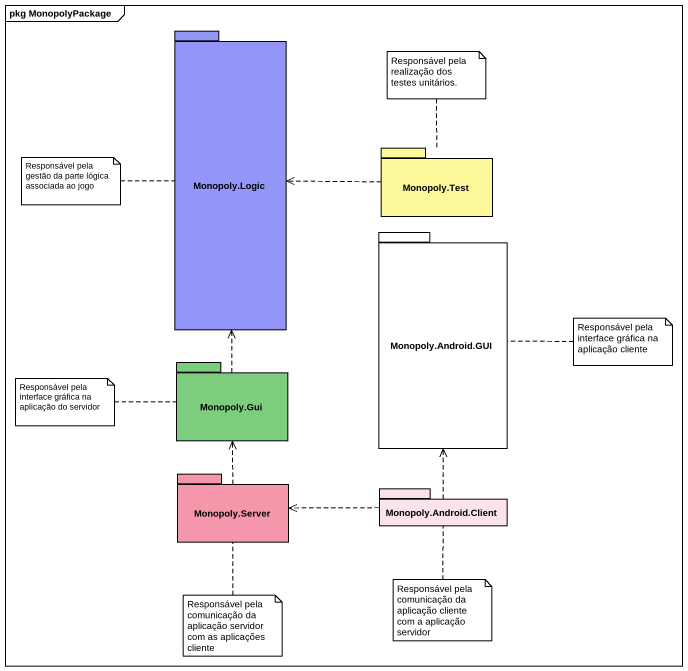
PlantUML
@startuml
mainframe pkg MonopolyPackage
package "Monopoly.Logic" as Monopoly_Logic #9395F9 {
}
package "Monopoly.Test" as Monopoly_Test #FDF899 {
}
package "Monopoly.Android.GUI" as Monopoly_Android_GUI {
}
package "Monopoly.Gui" as Monopoly_Gui #7CCD7E {
}
package "Monopoly.Server" as Monopoly_Server #F497AA {
}
package "Monopoly.Android.Client" as Monopoly_Android_Client #FBE3EA {
}
Monopoly_Test .left.> Monopoly_Logic
Monopoly_Gui .up.> Monopoly_Logic
Monopoly_Server .up.> Monopoly_Gui
Monopoly_Android_Client .up.> Monopoly_Android_GUI
Monopoly_Android_Client .left.> Monopoly_Server
note top of Monopoly_Test : Responsável pela realização dos testes unitários.
note left of Monopoly_Logic : Responsável pela gestão da parte lógica associada ao jogo
note right of Monopoly_Android_GUI : Responsável pela interface gráfica na aplicação cliente
note left of Monopoly_Gui : Responsável pela interface gráfica na aplicação do servidor
note bottom of Monopoly_Server : Responsável pela comunicação da aplicação servidor com as aplicações cliente
note bottom of Monopoly_Android_Client : Responsável pela comunicação da aplicação cliente com a aplicação servidor
@enduml
